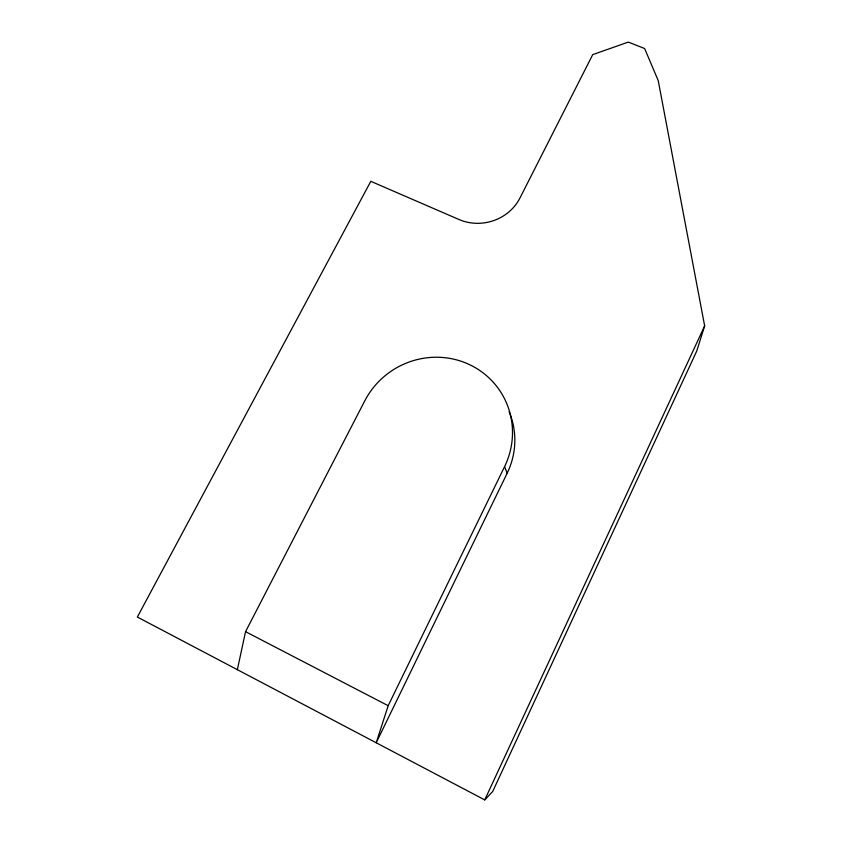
<?xml version="1.0" encoding="UTF-8"?>
<svg xmlns="http://www.w3.org/2000/svg" width="842" height="842" viewBox="0 0 842 842"><rect width="100%" height="100%" fill="white"/><g stroke="black" fill="none" stroke-linecap="round" stroke-linejoin="round"><path stroke-width="1.26" d="M237.349 669.674L245.548 631.668L364.765 400.876A78.927 76.675 -33.4 0 1 469.383 364.565A78.927 76.675 -33.4 0 1 504.59 466.626L507.168 473.236L376.206 742.77L388.183 705.712L504.59 466.626M704.649 325.896L696.713 351.125L492.707 791.48L484.739 799.9L137.351 617.039L370.806 181.314L459.048 219.53A45.373 42.047 -14.1 0 0 519.924 198.059L592.726 54.625L628.29 42.1L644.625 48.52L658.233 80.643L704.649 325.896L484.739 799.9M245.548 631.668L388.183 705.712M509.157 411.791A76.59 74.538 -34 0 1 507.168 473.236"/></g></svg>
